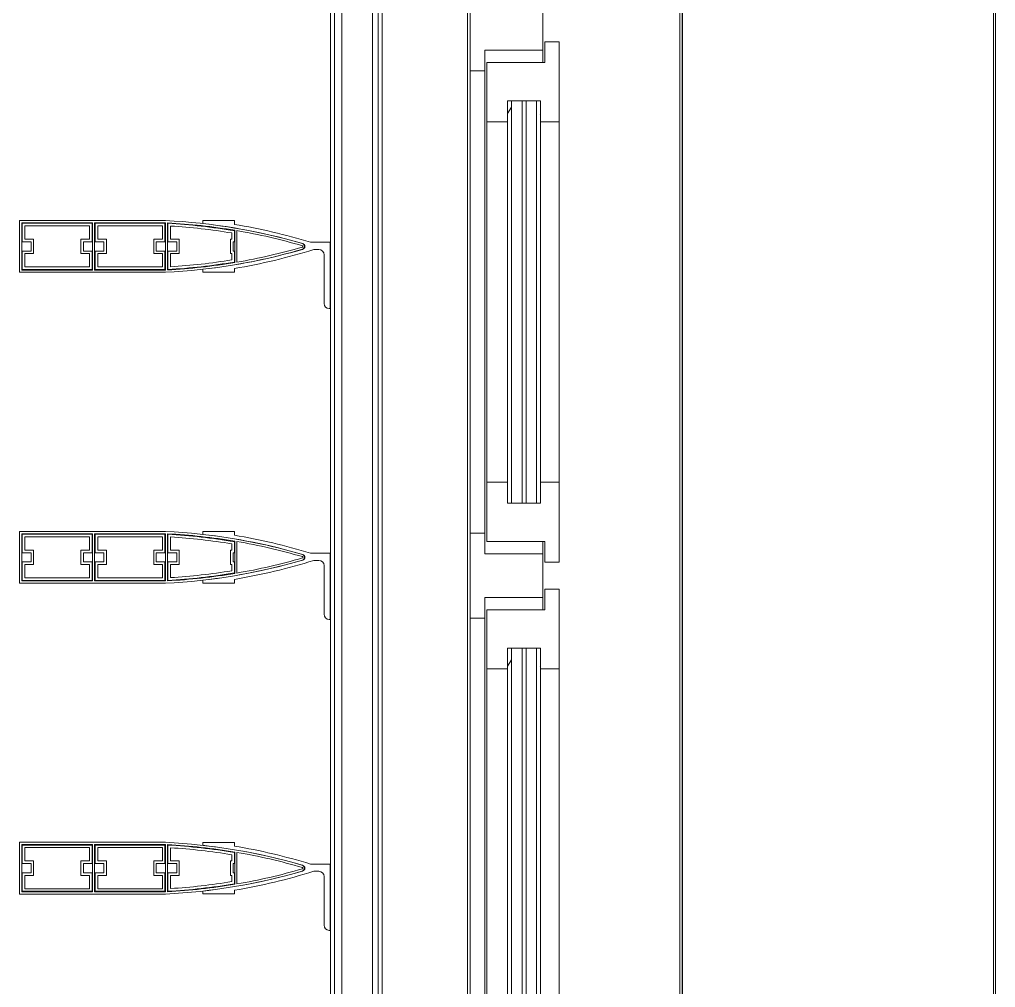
# Model space of a CAD drawing. Header units: millimetres. Extents: x 48966 to 155647, y -43515 to 26217.
# Drawn here: x 56392 to 57334, y 14152 to 15086 of the extents above; entities that cross this region are included whole.
import ezdxf

# ---------------------------------------------------------------- set-up
doc = ezdxf.new("R2010")
doc.units = ezdxf.units.MM
doc.linetypes.add('Осевые', pattern=[6350, 1270, -952.5, 3175, -952.5])
doc.linetypes.add('Сверху', pattern=[793.75, 476.25, -317.5])
for name, color, linetype, lineweight in [('Каркас_Импост', 7, 'Continuous', 9), ('Обобщенные модели', 7, 'Continuous', 9), ('Обобщенные модели-1', 7, 'Continuous', 18), ('Окна', 7, 'Continuous', 9), ('Окна-2', 7, 'Сверху', 9), ('Оси-2', 7, 'Осевые', 9), ('Остекление', 7, 'Continuous', 9), ('Перекрытия', 7, 'Continuous', 9), ('Стены', 7, 'Continuous', 9)]:
    doc.layers.add(name, color=color, linetype=linetype, lineweight=lineweight)
doc.layers.add('Окна-1', color=7, linetype='Continuous', lineweight=9, true_color=0x804000)
pattern_1 = [(146.31, (-14176.09, 56609.08), (-1066.80005, 533.399), [201.168, -1722.033]), (146.31, (-14208.09, 56598.42), (-1066.80005, 533.399), [201.168, -1722.033]), (146.31, (-14208.09, 56662.42), (-1066.80005, 533.399), [201.168, -1722.033])]

# ---------------------------------------------------------------- blocks, each defined once
blk = doc.blocks.new('Обвязочная балка 1 - Обвязочная балка 1-1451838-План 5-го этажа на отм_ _12_600')
at = {"layer": 'Обобщенные модели'}
for p, q in [((56702.6, 20067.13), (56702.54, -21690.88)), ((56732.42, -21690.88), (56732.47, 20067.13))]:
    blk.add_line(p, q, dxfattribs=at)
at = {"layer": 'Обобщенные модели-1'}
for p, q in [((56691.68, 20067.13), (56691.62, -21690.88)), ((56695.62, -21690.88), (56695.68, 20067.13)), ((56737.68, 20067.13), (56737.62, -21690.88)), ((56741.62, -21690.88), (56741.68, 20067.13))]:
    blk.add_line(p, q, dxfattribs=at)
blk = doc.blocks.new('Профиль ламели188 - Профиль ламели-1505181-План 5-го этажа на отм_ _12_600')
at = {"layer": 'Обобщенные модели-1'}
for p, q in [((64006.85, 24507.07), (64006.85, 24366.17)), ((64056.85, 24507.07), (64006.85, 24507.07)), ((64009.05, 24436.47), (64009.05, 24504.87)), ((64009.05, 24504.87), (64054.65, 24504.87)), ((64027.4, 24504.37), (64009.55, 24504.37)), ((64009.55, 24504.37), (64009.55, 24436.97)), ((64012.05, 24439.47), (64012.05, 24501.87)), ((64012.05, 24501.87), (64024.9, 24501.87)), ((64024.9, 24501.87), (64024.9, 24493.47)), ((64027.4, 24495.97), (64027.4, 24504.37)), ((64054.15, 24504.37), (64036.3, 24504.37)), ((64036.3, 24504.37), (64036.3, 24495.97)), ((64038.8, 24493.47), (64038.8, 24501.87)), ((64038.8, 24501.87), (64051.65, 24501.87)), ((64051.65, 24501.87), (64051.65, 24439.47)), ((64054.15, 24436.97), (64054.15, 24504.37)), ((64054.65, 24504.87), (64054.65, 24436.47)), ((64056.85, 24366.17), (64056.85, 24507.07)), ((64024.9, 24493.47), (64038.8, 24493.47)), ((64036.3, 24495.97), (64027.4, 24495.97)), ((64038.8, 24447.87), (64024.9, 24447.87)), ((64024.9, 24447.87), (64024.9, 24439.47)), ((64027.4, 24436.97), (64027.4, 24445.37)), ((64027.4, 24445.37), (64036.3, 24445.37)), ((64036.3, 24445.37), (64036.3, 24436.97)), ((64038.8, 24439.47), (64038.8, 24447.87)), ((64054.65, 24436.47), (64009.05, 24436.47)), ((64009.55, 24436.97), (64027.4, 24436.97)), ((64024.9, 24439.47), (64012.05, 24439.47)), ((64036.3, 24436.97), (64054.15, 24436.97)), ((64051.65, 24439.47), (64038.8, 24439.47)), ((64009.05, 24434.57), (64054.65, 24434.57)), ((64009.05, 24366.17), (64009.05, 24434.57)), ((64027.4, 24434.07), (64009.55, 24434.07)), ((64009.55, 24434.07), (64009.55, 24366.67)), ((64012.05, 24369.17), (64012.05, 24431.57)), ((64012.05, 24431.57), (64024.9, 24431.57)), ((64024.9, 24431.57), (64024.9, 24423.17)), ((64027.4, 24425.67), (64027.4, 24434.07)), ((64054.15, 24434.07), (64036.3, 24434.07)), ((64036.3, 24434.07), (64036.3, 24425.67)), ((64038.8, 24423.17), (64038.8, 24431.57)), ((64038.8, 24431.57), (64051.65, 24431.57)), ((64051.65, 24431.57), (64051.65, 24369.17)), ((64054.15, 24366.67), (64054.15, 24434.07)), ((64054.65, 24434.57), (64054.65, 24366.17)), ((64024.9, 24423.17), (64038.8, 24423.17)), ((64036.3, 24425.67), (64027.4, 24425.67)), ((64038.8, 24377.57), (64024.9, 24377.57)), ((64024.9, 24377.57), (64024.9, 24369.17)), ((64027.4, 24366.67), (64027.4, 24375.07)), ((64027.4, 24375.07), (64036.3, 24375.07)), ((64036.3, 24375.07), (64036.3, 24366.67)), ((64038.8, 24369.17), (64038.8, 24377.57)), ((64054.65, 24366.17), (64009.05, 24366.17)), ((64009.15, 24364.27), (64054.55, 24364.27)), ((64009.55, 24366.67), (64027.4, 24366.67)), ((64027.4, 24363.77), (64009.55, 24363.77)), ((64024.9, 24369.17), (64012.05, 24369.17)), ((64012.2, 24361.27), (64024.9, 24361.27)), ((64024.9, 24361.27), (64024.9, 24352.87)), ((64027.4, 24355.37), (64027.4, 24363.77)), ((64036.3, 24366.67), (64054.15, 24366.67)), ((64054.15, 24363.77), (64036.3, 24363.77)), ((64036.3, 24363.77), (64036.3, 24355.37)), ((64051.65, 24369.17), (64038.8, 24369.17)), ((64038.8, 24352.87), (64038.8, 24361.27)), ((64038.8, 24361.27), (64051.51, 24361.27)), ((64024.9, 24352.87), (64038.8, 24352.87)), ((64036.3, 24355.37), (64027.4, 24355.37)), ((64009.78, 24330.07), (64006.93, 24330.07)), ((64006.93, 24330.07), (64006.93, 24299.67)), ((64056.78, 24330.07), (64053.92, 24330.07)), ((64056.78, 24299.67), (64056.78, 24330.07)), ((64006.93, 24299.67), (64010.54, 24299.67)), ((64047.38, 24299.17), (64016.33, 24299.17)), ((64016.65, 24297.27), (64047.05, 24297.27)), ((64016.8, 24299.67), (64027.4, 24299.67)), ((64024.9, 24302.17), (64018.88, 24302.17)), ((64038.8, 24303.47), (64024.9, 24303.47)), ((64024.9, 24303.47), (64024.9, 24302.17)), ((64027.4, 24299.67), (64027.4, 24300.97)), ((64027.4, 24300.97), (64036.3, 24300.97)), ((64036.3, 24300.97), (64036.3, 24299.67)), ((64036.3, 24299.67), (64046.9, 24299.67)), ((64038.8, 24302.17), (64038.8, 24303.47)), ((64044.82, 24302.17), (64038.8, 24302.17)), ((64053.16, 24299.67), (64056.78, 24299.67)), ((64028.85, 24223.05), (64028.85, 24218.07)), ((64035.85, 24207.07), (64035.85, 24226.28)), ((64023.85, 24213.07), (63976.85, 24213.07)), ((63971.85, 24208.07), (63971.85, 24207.07)), ((63971.85, 24207.07), (64035.85, 24207.07))]:
    blk.add_line(p, q, dxfattribs=at)
for centre, radius, start, end in [((64580.65, 24394.57), 574.5, 182.83378, 196.22578), ((64580.66, 24394.33), 572.3, 183.01095, 189.5715), ((64580.45, 24395.88), 571.8, 183.21931, 189.68667), ((64580.46, 24395.6), 569.3, 183.45714, 189.44574), ((63483.05, 24394.57), 574.5, 343.77422, 357.16622), ((63483.24, 24395.6), 569.3, 350.55426, 356.54286), ((63483.25, 24395.88), 571.8, 350.31333, 356.78069), ((63483.04, 24394.33), 572.3, 350.4285, 356.98905), ((64580.65, 24394.57), 574.5, 186.44653, 196.25765), ((63483.05, 24394.57), 574.5, 343.74235, 353.55347), ((64577.15, 24394.57), 574.5, 189.50836, 197.37116), ((64548.98, 24386.76), 539.8, 189.54278, 196.43437), ((63514.72, 24386.76), 539.8, 343.56563, 350.45722), ((63486.55, 24394.57), 574.5, 342.96606, 350.49164), ((64031.85, 24235.07), 3, 200, 340), ((64031.85, 24234.53), 2.84, 196.25765, 343.74235), ((64031.85, 24234.22), 0.645, 196.43437, 343.56563), ((63976.85, 24208.07), 5, 90, 180), ((64023.85, 24218.07), 5, 270, 0)]:
    blk.add_arc(centre, radius, start, end, dxfattribs=at)
blk = doc.blocks.new('Профиль ламели189 - Профиль ламели-1505445-План 5-го этажа на отм_ _12_600')
at = {"layer": 'Обобщенные модели-1'}
for p, q in [((64006.85, 24507.07), (64006.85, 24366.17)), ((64056.85, 24507.07), (64006.85, 24507.07)), ((64009.05, 24436.47), (64009.05, 24504.87)), ((64009.05, 24504.87), (64054.65, 24504.87)), ((64027.4, 24504.37), (64009.55, 24504.37)), ((64009.55, 24504.37), (64009.55, 24436.97)), ((64012.05, 24439.47), (64012.05, 24501.87)), ((64012.05, 24501.87), (64024.9, 24501.87)), ((64024.9, 24501.87), (64024.9, 24493.47)), ((64027.4, 24495.97), (64027.4, 24504.37)), ((64054.15, 24504.37), (64036.3, 24504.37)), ((64036.3, 24504.37), (64036.3, 24495.97)), ((64038.8, 24493.47), (64038.8, 24501.87)), ((64038.8, 24501.87), (64051.65, 24501.87)), ((64051.65, 24501.87), (64051.65, 24439.47)), ((64054.15, 24436.97), (64054.15, 24504.37)), ((64054.65, 24504.87), (64054.65, 24436.47)), ((64056.85, 24366.17), (64056.85, 24507.07)), ((64024.9, 24493.47), (64038.8, 24493.47)), ((64036.3, 24495.97), (64027.4, 24495.97)), ((64038.8, 24447.87), (64024.9, 24447.87)), ((64024.9, 24447.87), (64024.9, 24439.47)), ((64027.4, 24436.97), (64027.4, 24445.37)), ((64027.4, 24445.37), (64036.3, 24445.37)), ((64036.3, 24445.37), (64036.3, 24436.97)), ((64038.8, 24439.47), (64038.8, 24447.87)), ((64054.65, 24436.47), (64009.05, 24436.47)), ((64009.55, 24436.97), (64027.4, 24436.97)), ((64024.9, 24439.47), (64012.05, 24439.47)), ((64036.3, 24436.97), (64054.15, 24436.97)), ((64051.65, 24439.47), (64038.8, 24439.47)), ((64009.05, 24434.57), (64054.65, 24434.57)), ((64009.05, 24366.17), (64009.05, 24434.57)), ((64027.4, 24434.07), (64009.55, 24434.07)), ((64009.55, 24434.07), (64009.55, 24366.67)), ((64012.05, 24369.17), (64012.05, 24431.57)), ((64012.05, 24431.57), (64024.9, 24431.57)), ((64024.9, 24431.57), (64024.9, 24423.17)), ((64027.4, 24425.67), (64027.4, 24434.07)), ((64054.15, 24434.07), (64036.3, 24434.07)), ((64036.3, 24434.07), (64036.3, 24425.67)), ((64038.8, 24423.17), (64038.8, 24431.57)), ((64038.8, 24431.57), (64051.65, 24431.57)), ((64051.65, 24431.57), (64051.65, 24369.17)), ((64054.15, 24366.67), (64054.15, 24434.07)), ((64054.65, 24434.57), (64054.65, 24366.17)), ((64024.9, 24423.17), (64038.8, 24423.17)), ((64036.3, 24425.67), (64027.4, 24425.67)), ((64038.8, 24377.57), (64024.9, 24377.57)), ((64024.9, 24377.57), (64024.9, 24369.17)), ((64027.4, 24366.67), (64027.4, 24375.07)), ((64027.4, 24375.07), (64036.3, 24375.07)), ((64036.3, 24375.07), (64036.3, 24366.67)), ((64038.8, 24369.17), (64038.8, 24377.57)), ((64054.65, 24366.17), (64009.05, 24366.17)), ((64009.15, 24364.27), (64054.55, 24364.27)), ((64009.55, 24366.67), (64027.4, 24366.67)), ((64027.4, 24363.77), (64009.55, 24363.77)), ((64024.9, 24369.17), (64012.05, 24369.17)), ((64012.2, 24361.27), (64024.9, 24361.27)), ((64024.9, 24361.27), (64024.9, 24352.87)), ((64027.4, 24355.37), (64027.4, 24363.77)), ((64036.3, 24366.67), (64054.15, 24366.67)), ((64054.15, 24363.77), (64036.3, 24363.77)), ((64036.3, 24363.77), (64036.3, 24355.37)), ((64051.65, 24369.17), (64038.8, 24369.17)), ((64038.8, 24352.87), (64038.8, 24361.27)), ((64038.8, 24361.27), (64051.51, 24361.27)), ((64024.9, 24352.87), (64038.8, 24352.87)), ((64036.3, 24355.37), (64027.4, 24355.37)), ((64009.78, 24330.07), (64006.93, 24330.07)), ((64006.93, 24330.07), (64006.93, 24299.67)), ((64056.78, 24330.07), (64053.92, 24330.07)), ((64056.78, 24299.67), (64056.78, 24330.07)), ((64006.93, 24299.67), (64010.54, 24299.67)), ((64047.38, 24299.17), (64016.33, 24299.17)), ((64016.65, 24297.27), (64047.05, 24297.27)), ((64016.8, 24299.67), (64027.4, 24299.67)), ((64024.9, 24302.17), (64018.88, 24302.17)), ((64038.8, 24303.47), (64024.9, 24303.47)), ((64024.9, 24303.47), (64024.9, 24302.17)), ((64027.4, 24299.67), (64027.4, 24300.97)), ((64027.4, 24300.97), (64036.3, 24300.97)), ((64036.3, 24300.97), (64036.3, 24299.67)), ((64036.3, 24299.67), (64046.9, 24299.67)), ((64038.8, 24302.17), (64038.8, 24303.47)), ((64044.82, 24302.17), (64038.8, 24302.17)), ((64053.16, 24299.67), (64056.78, 24299.67)), ((64028.85, 24223.05), (64028.85, 24218.07)), ((64035.85, 24207.07), (64035.85, 24226.28)), ((64023.85, 24213.07), (63976.85, 24213.07)), ((63971.85, 24208.07), (63971.85, 24207.07)), ((63971.85, 24207.07), (64035.85, 24207.07))]:
    blk.add_line(p, q, dxfattribs=at)
for centre, radius, start, end in [((64580.65, 24394.57), 574.5, 182.83378, 196.22578), ((64580.66, 24394.33), 572.3, 183.01095, 189.5715), ((64580.45, 24395.88), 571.8, 183.21931, 189.68667), ((64580.46, 24395.6), 569.3, 183.45714, 189.44574), ((63483.05, 24394.57), 574.5, 343.77422, 357.16622), ((63483.24, 24395.6), 569.3, 350.55426, 356.54286), ((63483.25, 24395.88), 571.8, 350.31333, 356.78069), ((63483.04, 24394.33), 572.3, 350.4285, 356.98905), ((64580.65, 24394.57), 574.5, 186.44653, 196.25765), ((63483.05, 24394.57), 574.5, 343.74235, 353.55347), ((64577.15, 24394.57), 574.5, 189.50836, 197.37116), ((64548.98, 24386.76), 539.8, 189.54278, 196.43437), ((63514.72, 24386.76), 539.8, 343.56563, 350.45722), ((63486.55, 24394.57), 574.5, 342.96606, 350.49164), ((64031.85, 24235.07), 3, 200, 340), ((64031.85, 24234.53), 2.84, 196.25765, 343.74235), ((64031.85, 24234.22), 0.645, 196.43437, 343.56563), ((63976.85, 24208.07), 5, 90, 180), ((64023.85, 24218.07), 5, 270, 0)]:
    blk.add_arc(centre, radius, start, end, dxfattribs=at)
blk = doc.blocks.new('Профиль ламели190 - Профиль ламели-1505709-План 5-го этажа на отм_ _12_600')
at = {"layer": 'Обобщенные модели-1'}
for p, q in [((64006.85, 24507.07), (64006.85, 24366.17)), ((64056.85, 24507.07), (64006.85, 24507.07)), ((64009.05, 24436.47), (64009.05, 24504.87)), ((64009.05, 24504.87), (64054.65, 24504.87)), ((64027.4, 24504.37), (64009.55, 24504.37)), ((64009.55, 24504.37), (64009.55, 24436.97)), ((64012.05, 24439.47), (64012.05, 24501.87)), ((64012.05, 24501.87), (64024.9, 24501.87)), ((64024.9, 24501.87), (64024.9, 24493.47)), ((64027.4, 24495.97), (64027.4, 24504.37)), ((64054.15, 24504.37), (64036.3, 24504.37)), ((64036.3, 24504.37), (64036.3, 24495.97)), ((64038.8, 24493.47), (64038.8, 24501.87)), ((64038.8, 24501.87), (64051.65, 24501.87)), ((64051.65, 24501.87), (64051.65, 24439.47)), ((64054.15, 24436.97), (64054.15, 24504.37)), ((64054.65, 24504.87), (64054.65, 24436.47)), ((64056.85, 24366.17), (64056.85, 24507.07)), ((64024.9, 24493.47), (64038.8, 24493.47)), ((64036.3, 24495.97), (64027.4, 24495.97)), ((64038.8, 24447.87), (64024.9, 24447.87)), ((64024.9, 24447.87), (64024.9, 24439.47)), ((64027.4, 24436.97), (64027.4, 24445.37)), ((64027.4, 24445.37), (64036.3, 24445.37)), ((64036.3, 24445.37), (64036.3, 24436.97)), ((64038.8, 24439.47), (64038.8, 24447.87)), ((64054.65, 24436.47), (64009.05, 24436.47)), ((64009.55, 24436.97), (64027.4, 24436.97)), ((64024.9, 24439.47), (64012.05, 24439.47)), ((64036.3, 24436.97), (64054.15, 24436.97)), ((64051.65, 24439.47), (64038.8, 24439.47)), ((64009.05, 24434.57), (64054.65, 24434.57)), ((64009.05, 24366.17), (64009.05, 24434.57)), ((64027.4, 24434.07), (64009.55, 24434.07)), ((64009.55, 24434.07), (64009.55, 24366.67)), ((64012.05, 24369.17), (64012.05, 24431.57)), ((64012.05, 24431.57), (64024.9, 24431.57)), ((64024.9, 24431.57), (64024.9, 24423.17)), ((64027.4, 24425.67), (64027.4, 24434.07)), ((64054.15, 24434.07), (64036.3, 24434.07)), ((64036.3, 24434.07), (64036.3, 24425.67)), ((64038.8, 24423.17), (64038.8, 24431.57)), ((64038.8, 24431.57), (64051.65, 24431.57)), ((64051.65, 24431.57), (64051.65, 24369.17)), ((64054.15, 24366.67), (64054.15, 24434.07)), ((64054.65, 24434.57), (64054.65, 24366.17)), ((64024.9, 24423.17), (64038.8, 24423.17)), ((64036.3, 24425.67), (64027.4, 24425.67)), ((64038.8, 24377.57), (64024.9, 24377.57)), ((64024.9, 24377.57), (64024.9, 24369.17)), ((64027.4, 24366.67), (64027.4, 24375.07)), ((64027.4, 24375.07), (64036.3, 24375.07)), ((64036.3, 24375.07), (64036.3, 24366.67)), ((64038.8, 24369.17), (64038.8, 24377.57)), ((64054.65, 24366.17), (64009.05, 24366.17)), ((64009.15, 24364.27), (64054.55, 24364.27)), ((64009.55, 24366.67), (64027.4, 24366.67)), ((64027.4, 24363.77), (64009.55, 24363.77)), ((64024.9, 24369.17), (64012.05, 24369.17)), ((64012.2, 24361.27), (64024.9, 24361.27)), ((64024.9, 24361.27), (64024.9, 24352.87)), ((64027.4, 24355.37), (64027.4, 24363.77)), ((64036.3, 24366.67), (64054.15, 24366.67)), ((64054.15, 24363.77), (64036.3, 24363.77)), ((64036.3, 24363.77), (64036.3, 24355.37)), ((64051.65, 24369.17), (64038.8, 24369.17)), ((64038.8, 24352.87), (64038.8, 24361.27)), ((64038.8, 24361.27), (64051.51, 24361.27)), ((64024.9, 24352.87), (64038.8, 24352.87)), ((64036.3, 24355.37), (64027.4, 24355.37)), ((64009.78, 24330.07), (64006.93, 24330.07)), ((64006.93, 24330.07), (64006.93, 24299.67)), ((64056.78, 24330.07), (64053.92, 24330.07)), ((64056.78, 24299.67), (64056.78, 24330.07)), ((64006.93, 24299.67), (64010.54, 24299.67)), ((64047.38, 24299.17), (64016.33, 24299.17)), ((64016.65, 24297.27), (64047.05, 24297.27)), ((64016.8, 24299.67), (64027.4, 24299.67)), ((64024.9, 24302.17), (64018.88, 24302.17)), ((64038.8, 24303.47), (64024.9, 24303.47)), ((64024.9, 24303.47), (64024.9, 24302.17)), ((64027.4, 24299.67), (64027.4, 24300.97)), ((64027.4, 24300.97), (64036.3, 24300.97)), ((64036.3, 24300.97), (64036.3, 24299.67)), ((64036.3, 24299.67), (64046.9, 24299.67)), ((64038.8, 24302.17), (64038.8, 24303.47)), ((64044.82, 24302.17), (64038.8, 24302.17)), ((64053.16, 24299.67), (64056.78, 24299.67)), ((64028.85, 24223.05), (64028.85, 24218.07)), ((64035.85, 24207.07), (64035.85, 24226.28)), ((64023.85, 24213.07), (63976.85, 24213.07)), ((63971.85, 24208.07), (63971.85, 24207.07)), ((63971.85, 24207.07), (64035.85, 24207.07))]:
    blk.add_line(p, q, dxfattribs=at)
for centre, radius, start, end in [((64580.65, 24394.57), 574.5, 182.83378, 196.22578), ((64580.66, 24394.33), 572.3, 183.01095, 189.5715), ((64580.45, 24395.88), 571.8, 183.21931, 189.68667), ((64580.46, 24395.6), 569.3, 183.45714, 189.44574), ((63483.05, 24394.57), 574.5, 343.77422, 357.16622), ((63483.24, 24395.6), 569.3, 350.55426, 356.54286), ((63483.25, 24395.88), 571.8, 350.31333, 356.78069), ((63483.04, 24394.33), 572.3, 350.4285, 356.98905), ((64580.65, 24394.57), 574.5, 186.44653, 196.25765), ((63483.05, 24394.57), 574.5, 343.74235, 353.55347), ((64577.15, 24394.57), 574.5, 189.50836, 197.37116), ((64548.98, 24386.76), 539.8, 189.54278, 196.43437), ((63514.72, 24386.76), 539.8, 343.56563, 350.45722), ((63486.55, 24394.57), 574.5, 342.96606, 350.49164), ((64031.85, 24235.07), 3, 200, 340), ((64031.85, 24234.53), 2.84, 196.25765, 343.74235), ((64031.85, 24234.22), 0.645, 196.43437, 343.56563), ((63976.85, 24208.07), 5, 90, 180), ((64023.85, 24218.07), 5, 270, 0)]:
    blk.add_arc(centre, radius, start, end, dxfattribs=at)
blk = doc.blocks.new('Окно 2-Распашное - Один переплет с многокамерным стеклопакетом - 30674-99 - ОК-1 1200-1800-V55-План 5-го этажа на отм_ _12_600')
at = {"layer": 'Остекление'}
h = blk.add_hatch(dxfattribs=at)
h.set_pattern_fill('FP_27', color=256, style=0, pattern_type=2)
h.set_pattern_definition(pattern_1)
h.paths.add_polyline_path([(-458, 62.5), (-70, 62.5), (-70, 66.5), (-458, 66.5)], flags=0)
h.paths.add_polyline_path([(-458, 34.5), (-70, 34.5), (-70, 38.5), (-458, 38.5)], flags=0)
h = blk.add_hatch(dxfattribs=at)
h.set_pattern_fill('FP_27', color=256, style=0, pattern_type=2)
h.set_pattern_definition(pattern_1)
h.paths.add_polyline_path([(70, 66.5), (70, 62.5), (458, 62.5), (458, 66.5), (133.06, 66.5)], flags=0)
h.paths.add_polyline_path([(70, 38.5), (70, 34.5), (458, 34.5), (458, 38.5), (133.06, 38.5)], flags=0)
at = {"layer": 'Каркас_Импост'}
for p, q in [((-550, 102.5), (-550, 32.5)), ((-487, 102.5), (-550, 102.5)), ((-487, 88.5), (-487, 102.5)), ((-487, 102.5), (-41, 102.5)), ((-487, 88.5), (-487, 102.5)), ((41, 102.5), (-41, 102.5)), ((-41, 102.5), (-41, 88.5)), ((-41, 88.5), (-41, 102.5)), ((41, 88.5), (41, 102.5)), ((41, 102.5), (487, 102.5)), ((41, 102.5), (41, 88.5)), ((550, 102.5), (487, 102.5)), ((487, 102.5), (487, 88.5)), ((487, 102.5), (487, 88.5)), ((550, 32.5), (550, 102.5)), ((-507, 32.5), (-507, 88.5)), ((-507, 88.5), (-487, 88.5)), ((-21, 88.5), (-507, 88.5)), ((-507, 32.5), (-507, 88.5)), ((-438, 86.5), (-495, 86.5)), ((-495, 86.5), (-495, 30.5)), ((-41, 88.5), (-487, 88.5)), ((-438, 66.5), (-438, 86.5)), ((-90, 86.5), (-438, 86.5)), ((-438, 86.5), (-438, 66.5)), ((-33, 86.5), (-90, 86.5)), ((-90, 86.5), (-90, 66.5)), ((-90, 86.5), (-90, 66.5)), ((-41, 88.5), (-21, 88.5)), ((-33, 30.5), (-33, 86.5)), ((-21, 88.5), (-21, 32.5)), ((-21, 32.5), (-21, 88.5)), ((21, 32.5), (21, 88.5)), ((21, 88.5), (41, 88.5)), ((21, 88.5), (21, 32.5)), ((507, 88.5), (21, 88.5)), ((90, 86.5), (33, 86.5)), ((33, 86.5), (33, 30.5)), ((487, 88.5), (41, 88.5)), ((90, 66.5), (90, 86.5)), ((90, 66.5), (90, 86.5)), ((438, 86.5), (90, 86.5)), ((438, 86.5), (438, 66.5)), ((495, 86.5), (438, 86.5)), ((438, 66.5), (438, 86.5)), ((487, 88.5), (507, 88.5)), ((495, 30.5), (495, 86.5)), ((507, 88.5), (507, 32.5)), ((507, 88.5), (507, 32.5)), ((-458, 34.5), (-458, 66.5)), ((-458, 66.5), (-438, 66.5)), ((-70, 66.5), (-458, 66.5)), ((-458, 66.5), (-458, 34.5)), ((-438, 66.5), (-90, 66.5)), ((-90, 66.5), (-70, 66.5)), ((-70, 66.5), (-70, 34.5)), ((-70, 66.5), (-70, 34.5)), ((70, 34.5), (70, 66.5)), ((70, 66.5), (90, 66.5)), ((458, 66.5), (70, 66.5)), ((70, 34.5), (70, 66.5)), ((90, 66.5), (438, 66.5)), ((438, 66.5), (458, 66.5)), ((458, 66.5), (458, 34.5)), ((458, 34.5), (458, 66.5)), ((-550, 32.5), (-507, 32.5)), ((-495, 30.5), (-515, 30.5)), ((-515, 30.5), (-515, 16.5)), ((-495, 32.5), (-507, 32.5)), ((-438, 34.5), (-458, 34.5)), ((-458, 34.5), (-70, 34.5)), ((-438, 16.5), (-438, 34.5)), ((-90, 34.5), (-438, 34.5)), ((-438, 34.5), (-438, 16.5)), ((-70, 34.5), (-90, 34.5)), ((-90, 34.5), (-90, 16.5)), ((-90, 34.5), (-90, 16.5)), ((-21, 32.5), (-33, 32.5)), ((-13, 30.5), (-33, 30.5)), ((-21, 32.5), (21, 32.5)), ((-13, 16.5), (-13, 30.5)), ((33, 30.5), (13, 30.5)), ((13, 30.5), (13, 16.5)), ((33, 32.5), (21, 32.5)), ((90, 34.5), (70, 34.5)), ((70, 34.5), (458, 34.5)), ((90, 16.5), (90, 34.5)), ((90, 16.5), (90, 34.5)), ((438, 34.5), (90, 34.5)), ((458, 34.5), (438, 34.5)), ((438, 34.5), (438, 16.5)), ((438, 16.5), (438, 34.5)), ((507, 32.5), (495, 32.5)), ((515, 30.5), (495, 30.5)), ((507, 32.5), (550, 32.5)), ((515, 16.5), (515, 30.5)), ((-515, 16.5), (-438, 16.5)), ((-438, 16.5), (-90, 16.5)), ((-90, 16.5), (-13, 16.5)), ((13, 16.5), (90, 16.5)), ((90, 16.5), (438, 16.5)), ((438, 16.5), (515, 16.5))]:
    blk.add_line(p, q, dxfattribs=at)
at = {"layer": 'Окна'}
for p, q in [((-437.59, 102.5), (-487, 102.5)), ((-487, 102.5), (-474.65, 102.5)), ((-53.33, 102.5), (-41, 102.5)), ((53.33, 102.5), (41, 102.5)), ((438.23, 102.5), (487, 102.5)), ((487, 102.5), (474.82, 102.5)), ((-70, 62.5), (-458, 62.5)), ((-458, 52.5), (-458, 62.5)), ((-85, 62.5), (-443, 62.5)), ((-70, 62.5), (-70, 52.5)), ((70, 52.5), (70, 62.5)), ((458, 62.5), (70, 62.5)), ((443, 62.5), (85, 62.5)), ((458, 62.5), (458, 52.5)), ((-458, 52.5), (-70, 52.5)), ((-70, 48.5), (-458, 48.5)), ((-458, 38.5), (-458, 48.5)), ((-443, 52.5), (-85, 52.5)), ((-85, 48.5), (-443, 48.5)), ((-70, 48.5), (-70, 38.5)), ((70, 52.5), (458, 52.5)), ((70, 38.5), (70, 48.5)), ((458, 48.5), (70, 48.5)), ((85, 52.5), (443, 52.5)), ((443, 48.5), (85, 48.5)), ((458, 48.5), (458, 38.5)), ((-458, 38.5), (-70, 38.5)), ((-443, 38.5), (-85, 38.5)), ((70, 38.5), (458, 38.5)), ((85, 38.5), (443, 38.5))]:
    blk.add_line(p, q, dxfattribs=at)
at = {"layer": 'Окна-1'}
for p, q in [((-600, 102.5), (-600, 32.5)), ((-550, 102.5), (-600, 102.5)), ((-550, 32.5), (-550, 102.5)), ((550, 102.5), (-550, 102.5)), ((-550, 32.5), (-550, 102.5)), ((600, 102.5), (550, 102.5)), ((550, 102.5), (550, 32.5)), ((550, 32.5), (550, 102.5)), ((600, 32.5), (600, 102.5)), ((-600, 32.5), (-550, 32.5)), ((-550, 32.5), (-495, 32.5)), ((-33, 32.5), (33, 32.5)), ((495, 32.5), (550, 32.5)), ((550, 32.5), (600, 32.5))]:
    blk.add_line(p, q, dxfattribs=at)
at = {"layer": 'Остекление'}
for p, q in [((-70, 66.5), (-458, 66.5)), ((-458, 66.5), (-458, 62.5)), ((-70, 62.5), (-70, 66.5)), ((70, 66.5), (70, 62.5)), ((458, 66.5), (70, 66.5)), ((458, 62.5), (458, 66.5)), ((-458, 62.5), (-70, 62.5)), ((70, 62.5), (458, 62.5)), ((-70, 52.5), (-458, 52.5)), ((-458, 52.5), (-458, 48.5)), ((-458, 48.5), (-70, 48.5)), ((-70, 48.5), (-70, 52.5)), ((70, 52.5), (70, 48.5)), ((458, 52.5), (70, 52.5)), ((70, 48.5), (458, 48.5)), ((458, 48.5), (458, 52.5)), ((-70, 38.5), (-458, 38.5)), ((-458, 38.5), (-458, 34.5)), ((-70, 34.5), (-70, 38.5)), ((70, 38.5), (70, 34.5)), ((458, 38.5), (70, 38.5)), ((458, 34.5), (458, 38.5)), ((-458, 34.5), (-70, 34.5)), ((70, 34.5), (458, 34.5))]:
    blk.add_line(p, q, dxfattribs=at)
blk = doc.blocks.new('M_Окно-Квадратный проем - 1200 x 1800 mm-1791807-План 5-го этажа на отм_ _12_600')
at = {"layer": 'Окна'}
for p, q in [((-608.19, -150), (-608.19, 150)), ((591.81, 150), (591.81, -150))]:
    blk.add_line(p, q, dxfattribs=at)
at = {"layer": 'Окна-2'}
for p, q in [((-608.19, 150), (591.81, 150)), ((591.81, -150), (-608.19, -150))]:
    blk.add_line(p, q, dxfattribs=at)

msp = doc.modelspace()

# ---------------------------------------------------------------- linework, layer by layer
at = {"layer": 'Оси-2'}
msp.add_line((57331.62, 25417.12), (57331.62, -41737.83), dxfattribs=at)
at = {"layer": 'Перекрытия'}
for p, q in [((57331.62, 17217.12), (57331.62, 13217.12)), ((57031.25, 15149.47), (57031.25, 13949.47))]:
    msp.add_line(p, q, dxfattribs=at)
at = {"layer": 'Стены'}
for p, q in [((56824.12, -21673.27), (56824.12, 20877.67)), ((57029.12, 15149.47), (57029.12, 13949.47)), ((57031.62, 13946.62), (57031.62, 15146.62)), ((57333.62, 15146.62), (57333.62, 13946.62))]:
    msp.add_line(p, q, dxfattribs=at)

# ---------------------------------------------------------------- block references
at = {"layer": 'Обобщенные модели'}
msp.add_blockref('Обвязочная балка 1 - Обвязочная балка 1-1451838-План 5-го этажа на отм_ _12_600', (0, 0), dxfattribs=at)
at = {"layer": 'Обобщенные модели', "rotation": 90}
for name, p in [('Профиль ламели190 - Профиль ламели-1505709-План 5-го этажа на отм_ _12_600', (80898.69, -49164.73)), ('Профиль ламели189 - Профиль ламели-1505445-План 5-го этажа на отм_ _12_600', (80898.69, -49464.73)), ('Профиль ламели188 - Профиль ламели-1505181-План 5-го этажа на отм_ _12_600', (80898.69, -49764.73))]:
    msp.add_blockref(name, p, dxfattribs=at)
at = {"layer": 'Окна'}
for name, p, rotation in [('Окно 2-Распашное - Один переплет с многокамерным стеклопакетом - 30674-99 - ОК-1 1200-1800-V55-План 5-го этажа на отм_ _12_600', (56929.12, 14549.47), 89.99999999999991), ('M_Окно-Квадратный проем - 1200 x 1800 mm-1791807-План 5-го этажа на отм_ _12_600', (57181.62, 14538.43), 269.9999999999999)]:
    msp.add_blockref(name, p, dxfattribs=dict(at, rotation=rotation))

doc.saveas('drawing.dxf')
